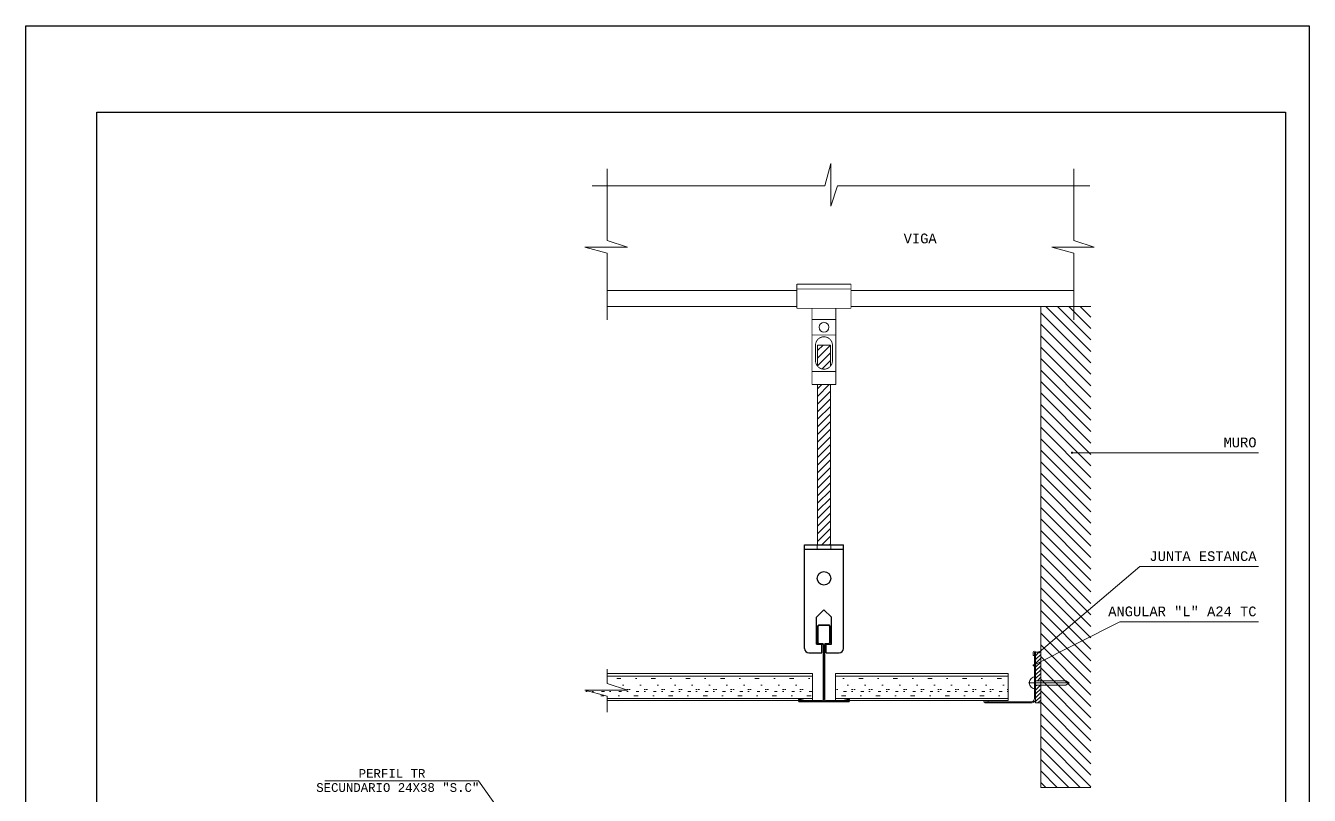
# Model space of a CAD drawing. Header units: millimetres. Extents: x 3383 to 4292, y 1469 to 1637.
# Drawn here: x 3482.103 to 3482.697, y 1569.562 to 1569.919 of the extents above; entities that cross this region are included whole.
import ezdxf
from ezdxf.enums import TextEntityAlignment as Align

# ---------------------------------------------------------------- set-up
doc = ezdxf.new("R2010")
doc.units = ezdxf.units.MM
doc.header["$LTSCALE"] = 0.0035
doc.linetypes.add('DASHED', pattern=[0.75, 0.5, -0.25])
doc.layers.get('0').update_dxf_attribs({"lineweight": 5})
for name, color, linetype in [('MARCO', 7, 'Continuous'), ('MURO', 7, 'Continuous'), ('PERSPECTIVA', 7, 'Continuous'), ('PIEZA', 7, 'Continuous'), ('REFFORMAT', 1, 'Continuous')]:
    doc.layers.add(name, color=color, linetype=linetype)
doc.styles.get("Standard").update_dxf_attribs({"font": 'LUCON.TTF'})
pattern_1 = [(0, (3480.162643, 1570.0664555), (0.001, 0.008), [0.001, -0.007]), (0, (3480.163643, 1570.0694555), (2e-18, 0.008), [0, -0.008]), (0, (3480.160643, 1570.0664555), (0.003, 0.008), [0, -0.008]), (0, (3480.160643, 1570.0724555), (0.008, 0.008), [0.002, -0.014]), (0, (3480.166643, 1570.0674555), (2e-18, 0.008), [0, -0.008]), (0, (3480.164643, 1570.0664555), (0.002, 0.008), [0, -0.008]), (0, (3480.165643, 1570.0674555), (2e-18, 0.008), [0, -0.008]), (0, (3480.161643, 1570.0724555), (2e-18, 0.008), [0, -0.008])]

# ---------------------------------------------------------------- blocks, each defined once
blk = doc.blocks.new('A$C43ED6B29')
at = {"const_width": 0.4, "flags": 128}
for points in [[(18.05, 46.51), (-7, 46.51)], [(-7, 35.32), (-7, 46.51)], [(18.05, 44.25), (-7, 44.25)], [(18.05, 35.32), (18.05, 46.51)], [(18.05, 35.32), (-7, 35.32)], [(0, 0), (0, 35.32)], [(11.05, 30.16), (0, 30.16)], [(11.05, 0), (11.05, 35.32)], [(11.05, 22.98), (0, 22.98)], [(1.6, 11.05), (1.6, 18.32)], [(9.45, 18.32), (9.45, 11.05)], [(11.05, 6.03), (0, 6.03)], [(11.05, 0), (0, 0)]]:
    blk.add_lwpolyline(points, dxfattribs=at)
for points in [[(9.45, 18.08, 1.030926), (1.6, 18.08)], [(1.6, 11.06, 1.015731), (9.45, 11.18)]]:
    blk.add_lwpolyline(points, format="xyb", dxfattribs=at)
blk.add_circle((5.53, 26.57), 2.27)
blk = doc.blocks.new('A$C3E9E0EB3')
at = {"layer": 'MURO'}
h = blk.add_hatch(dxfattribs=at)
h.set_pattern_fill('ANSI31', color=256, scale=20, angle=90, style=0)
h.set_pattern_definition([(45, (2720.5638, -28.6585), (1.767767, -1.767767), [])])
h.paths.add_polyline_path([(0, 92.53), (6, 92.53), (6, 82.73, -0.464683), (0, 82.73)])
h.paths.add_polyline_path([(0, 74.21), (6, 74.21), (6, 0), (0, 0)])
for p, q in [((0, 92.53), (0, 82.73)), ((6, 92.53), (0, 92.53)), ((6, 92.53), (6, 82.73)), ((0, 74.21), (0, 0)), ((6, 74.21), (6, 0))]:
    blk.add_line(p, q)
blk = doc.blocks.new('PP')
at = {"const_width": 0.5, "flags": 128}
blk.add_lwpolyline([(-0.25, -0.25, 1), (0.25, -0.25, 1)], format="xyb", close=True, dxfattribs=at)
blk = doc.blocks.new('A$C572C27A9')
at = {"linetype": 'DASHED'}
for p, q in [((5.875, -2), (5.875, 0)), ((12.125, -2), (12.125, 0))]:
    blk.add_line(p, q, dxfattribs=at)
at = {"layer": 'PERSPECTIVA'}
for q in [(5.5, -33.5), (12.5, -33.5)]:
    blk.add_line((9, -30), q, dxfattribs=at)
at = {"layer": 'PIEZA'}
for p, q in [((0, 0), (18, 0)), ((0, -48), (0, 0)), ((18, -48), (18, 0)), ((0, -2), (18, -2)), ((5.5, -46), (5.5, -33.5)), ((12.5, -46), (12.5, -33.5)), ((5.5, -46), (8, -46)), ((8, -50), (8, -46)), ((10, -50), (10, -46)), ((10, -46), (12.5, -46)), ((2, -50), (8, -50)), ((10, -50), (16, -50))]:
    blk.add_line(p, q, dxfattribs=at)
blk.add_circle((9, -15.5), 3.125, dxfattribs=at)
for centre, start, end in [((2, -48), 180, 270), ((16, -48), 270, 0)]:
    blk.add_arc(centre, 2, start, end, dxfattribs=at)
blk = doc.blocks.new('A$C3E322F7B')
for p, q in [((0, 0), (4.22, 0)), ((-0.89, -8.1), (-0.89, -0.89)), ((-0.51, -8.1), (-0.51, -0.89)), ((0, -0.38), (4.22, -0.38)), ((4.72, -8.1), (4.72, -0.89)), ((5.11, -8.1), (5.11, -0.89)), ((0, -8.61), (1.22, -8.61)), ((0, -8.99), (1.22, -8.99)), ((1.73, -34.57), (1.73, -9.5)), ((2.11, -34.57), (2.11, -9.5)), ((2.49, -34.57), (2.49, -9.5)), ((3, -8.61), (4.22, -8.61)), ((3, -8.99), (4.22, -8.99)), ((-9.17, -35.08), (1.22, -35.08)), ((-9.17, -35.08), (-9.17, -35.46)), ((3, -35.08), (13.38, -35.08)), ((13.38, -35.08), (13.38, -35.46))]:
    blk.add_line(p, q)
at = {"color": 7}
for p, q in [((-9.17, -35.46), (13.38, -35.46)), ((-7.26, -35.08), (-9.09, -34.7)), ((-7.21, -34.83), (-9.04, -34.46)), ((-7.26, -35.08), (-7.21, -34.83)), ((11.42, -34.83), (13.25, -34.46)), ((11.47, -35.08), (11.42, -34.83)), ((11.47, -35.08), (13.3, -34.7)), ((-9.17, -35.71), (13.38, -35.71))]:
    blk.add_line(p, q, dxfattribs=at)
for centre, radius, start, end in [((0, -0.89), 0.889, 90, 180), ((4.22, -0.89), 0.889, 0, 90), ((0, -0.89), 0.508, 90, 180), ((4.22, -0.89), 0.508, 0, 90), ((0, -8.1), 0.889, 180, 270), ((0, -8.1), 0.508, 180, 270), ((1.22, -9.5), 0.889, 0, 90), ((1.22, -9.5), 0.508, 0, 90), ((3, -9.5), 0.889, 90, 180), ((3, -9.5), 0.508, 90, 180), ((4.22, -8.1), 0.889, 270, 0), ((4.22, -8.1), 0.508, 270, 0), ((1.22, -34.57), 0.889, 270, 0), ((1.22, -34.57), 0.508, 270, 0), ((3, -34.57), 0.889, 180, 270), ((3, -34.57), 0.508, 180, 270)]:
    blk.add_arc(centre, radius, start, end)
for centre, radius, start, end in [((-9.16, -35.08), 0.635, 78.46308, 269.99943), ((-9.16, -35.08), 0.381, 78.46309, 269.99943), ((13.38, -35.08), 0.635, 270.15795, 101.53693), ((13.38, -35.08), 0.381, 270.00057, 101.53693)]:
    blk.add_arc(centre, radius, start, end, dxfattribs=at)

msp = doc.modelspace()

# ---------------------------------------------------------------- hatches: boundary and pattern name
h = msp.add_hatch()
h.set_pattern_fill('ANSI31', color=256, scale=0.03, angle=90, style=0)
h.set_pattern_definition([(135, (3480.3180995, 1569.664715), (-0.0026516504, -0.0026516504), [])])
h.paths.add_polyline_path([(3482.57286, 1569.56605), (3482.59606, 1569.56605), (3482.59606, 1569.78872), (3482.57286, 1569.78872)])
h = msp.add_hatch()
h.set_pattern_fill('ANSI31', color=256, scale=0.01, style=0)
h.set_pattern_definition([(45, (3482.4796027, 1570.8513896), (-0.0008838835, 0.0008838835), [])])
h.paths.add_polyline_path([(3482.57049, 1569.60519), (3482.57286, 1569.60519), (3482.57286, 1569.6135), (3482.57049, 1569.6135)])
h.paths.add_polyline_path([(3482.57049, 1569.62864), (3482.57049, 1569.6155), (3482.57286, 1569.6155), (3482.57286, 1569.62864)])
h = msp.add_hatch()
h.set_pattern_fill('CONCRETE_GROUT', color=256, scale=0.001, style=0, pattern_type=2)
h.set_pattern_definition(pattern_1)
h.paths.add_polyline_path([(3482.46719, 1569.61705), (3482.37227, 1569.61705), (3482.37227, 1569.61358), (3482.38169, 1569.61057), (3482.36197, 1569.61057), (3482.37227, 1569.60769), (3482.37227, 1569.60674), (3482.46719, 1569.60629)])
h = msp.add_hatch()
h.set_pattern_fill('CONCRETE_GROUT', color=256, scale=0.001, style=0, pattern_type=2)
h.set_pattern_definition(pattern_1)
edge = h.paths.add_edge_path()
edge.add_line((3482.55786, 1569.61705), (3482.47796, 1569.61705))
edge.add_line((3482.47796, 1569.61705), (3482.47796, 1569.60674))
edge.add_line((3482.47796, 1569.60674), (3482.45333, 1569.60674))
edge.add_line((3482.45333, 1569.60674), (3482.45463, 1569.6087))
edge.add_arc((3482.45477, 1569.60891), 0.00025, 180, 236.3397, ccw=False)
edge.add_arc((3482.45477, 1569.60891), 0.00025, 0, 180, ccw=False)
edge.add_arc((3482.45477, 1569.60891), 0.00025, -123.6603, 0, ccw=False)
edge.add_line((3482.45463, 1569.6087), (3482.45333, 1569.60674))
edge.add_line((3482.45333, 1569.60674), (3482.55786, 1569.60674))
edge.add_line((3482.55786, 1569.60674), (3482.55786, 1569.61705))

# ---------------------------------------------------------------- linework, layer by layer
for p, q in [((3482.37227, 1569.79609), (3482.46005, 1569.79609)), ((3482.4851, 1569.79609), (3482.58826, 1569.79609)), ((3482.37227, 1569.78872), (3482.46005, 1569.78872)), ((3482.4851, 1569.78872), (3482.58826, 1569.78872)), ((3482.57286, 1569.56605), (3482.57286, 1569.78872)), ((3482.57286, 1569.78872), (3482.59606, 1569.78872)), ((3482.61867, 1569.66836), (3482.57209, 1569.62864)), ((3482.60947, 1569.64277), (3482.56963, 1569.62264)), ((3482.46719, 1569.61763), (3482.37227, 1569.61763)), ((3482.46719, 1569.61879), (3482.46719, 1569.60629)), ((3482.47796, 1569.61879), (3482.47796, 1569.60629)), ((3482.55786, 1569.61763), (3482.47796, 1569.61763)), ((3482.55786, 1569.61879), (3482.55786, 1569.60629)), ((3482.57049, 1569.6116), (3482.57049, 1569.6174)), ((3482.57049, 1569.6155), (3482.58457, 1569.6155)), ((3482.58457, 1569.6155), (3482.58601, 1569.61449)), ((3482.56727, 1569.6145), (3482.586, 1569.6145)), ((3482.57049, 1569.6135), (3482.58457, 1569.6135)), ((3482.58457, 1569.6135), (3482.58601, 1569.61451)), ((3482.46719, 1569.60731), (3482.37227, 1569.60731)), ((3482.46719, 1569.60629), (3482.37227, 1569.60629)), ((3482.55786, 1569.60731), (3482.47796, 1569.60731)), ((3482.55786, 1569.60629), (3482.47796, 1569.60629)), ((3482.31278, 1569.56916), (3482.33476, 1569.53822)), ((3482.57286, 1569.56605), (3482.59606, 1569.56605))]:
    msp.add_line(p, q)
for points in [[(3482.36533, 1569.84459), (3482.47291, 1569.84459), (3482.47579, 1569.85489), (3482.47579, 1569.83517), (3482.4788, 1569.84459), (3482.59554, 1569.84459)], [(3482.37227, 1569.78251), (3482.37227, 1569.81338), (3482.36197, 1569.81626), (3482.38169, 1569.81626), (3482.37227, 1569.81927), (3482.37227, 1569.85246)], [(3482.58826, 1569.78251), (3482.58826, 1569.81338), (3482.57796, 1569.81626), (3482.59768, 1569.81626), (3482.58826, 1569.81927), (3482.58826, 1569.85246)], [(3482.58735, 1569.72101), (3482.6736, 1569.72101)], [(3482.61867, 1569.66836), (3482.6736, 1569.66836)], [(3482.60947, 1569.64277), (3482.6736, 1569.64277)], [(3482.37227, 1569.60097), (3482.37227, 1569.60827), (3482.36197, 1569.61115), (3482.38169, 1569.61115), (3482.37227, 1569.61416), (3482.37227, 1569.6209)], [(3482.37227, 1569.61879), (3482.46719, 1569.61879)], [(3482.47796, 1569.61879), (3482.55786, 1569.61879)], [(3482.24167, 1569.56916), (3482.31278, 1569.56916)]]:
    msp.add_lwpolyline(points)
msp.add_lwpolyline([(3482.56994, 1569.62719), (3482.56939, 1569.62719), (3482.56939, 1569.62864, -1), (3482.57049, 1569.62864), (3482.57049, 1569.60729, -0.434382), (3482.56859, 1569.60519), (3482.54704, 1569.60519, -1), (3482.54704, 1569.60629), (3482.54849, 1569.60629), (3482.54849, 1569.60574), (3482.54704, 1569.60574), (3482.56859, 1569.60574, 0.441731), (3482.56994, 1569.60729), (3482.56994, 1569.62864)], format="xyb", close=True)
msp.add_lwpolyline([(3482.57286, 1569.62864), (3482.57049, 1569.62864), (3482.57049, 1569.60519), (3482.57286, 1569.60519)], close=True)
msp.add_arc((3482.57049, 1569.6145), 0.0029, 90, 270)
at = {"layer": 'MARCO', "flags": 128}
msp.add_lwpolyline([(3482.68617, 1569.87875), (3482.68617, 1569.1298), (3482.13617, 1569.1298), (3482.13617, 1569.87875), (3482.68617, 1569.87875)], dxfattribs=at)
at = {"layer": 'REFFORMAT'}
msp.add_lwpolyline([(3482.69717, 1569.91875), (3482.69717, 1569.07875), (3482.10317, 1569.07875), (3482.10317, 1569.91875)], close=True, dxfattribs=at)

# ---------------------------------------------------------------- block references
at = {"xscale": 0.00100000000000019, "yscale": 0.00100000000000019, "zscale": 0.00100000000000019}
for name, p in [('A$C43ED6B29', (3482.46705, 1569.75258)), ('A$C3E9E0EB3', (3482.46958, 1569.67837)), ('PP', (3482.58735, 1569.72126)), ('A$C572C27A9', (3482.46357, 1569.67837)), ('A$C3E322F7B', (3482.47047, 1569.64136)), ('PP', (3482.57209, 1569.62889)), ('PP', (3482.56963, 1569.62289))]:
    msp.add_blockref(name, p, dxfattribs=at)

# ---------------------------------------------------------------- texts
for s, height, p in [('VIGA', 0.0045, (3482.5247, 1569.81799)), ('MURO', 0.0045, (3482.67274, 1569.72356)), ('JUNTA ESTANCA', 0.0045, (3482.67274, 1569.67091)), ('ANGULAR "L" A24 TC', 0.0045, (3482.67274, 1569.64533)), ('PERFIL TR', 0.00405, (3482.28814, 1569.57053)), ('SECUNDARIO 24X38 "S.C"', 0.00405, (3482.31311, 1569.56401))]:
    msp.add_text(s, height=height).set_placement(p, align=Align.RIGHT)

doc.saveas('drawing.dxf')
